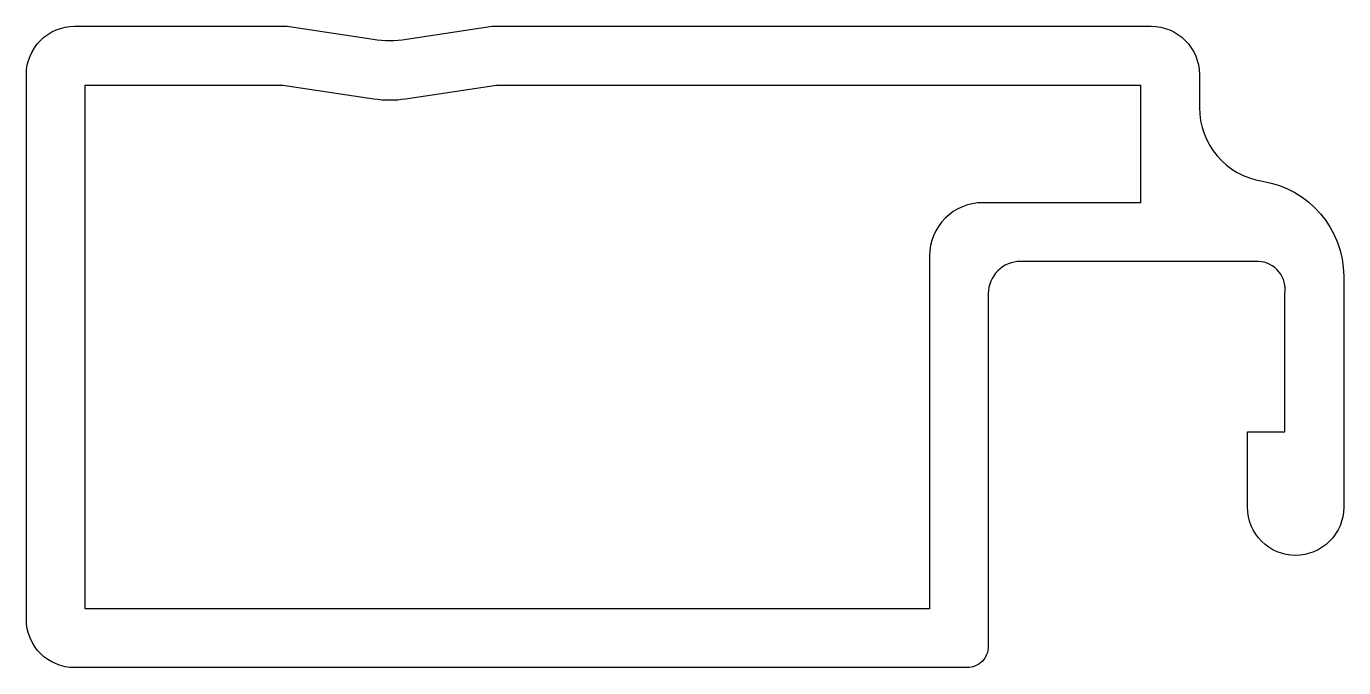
# Model space of a CAD drawing. Extents: x 353 to 377.7, y 218.4 to 230.4.
import ezdxf

# ---------------------------------------------------------------- set-up
doc = ezdxf.new("R2010")
doc.units = 0
doc.layers.get('0').update_dxf_attribs({"linetype": 'CONTINUOUS'})

msp = doc.modelspace()

# ---------------------------------------------------------------- linework, layer by layer
for points in [[(371.644, 225.988, 0.414214), (371.044, 225.388), (371.044, 218.788, -0.414214), (370.644, 218.388), (353.944, 218.388, -0.414214), (353.044, 219.288), (353.044, 229.488, -0.414214), (353.944, 230.388), (357.926, 230.388), (359.532, 230.147, 0.074583), (360.155, 230.147), (361.762, 230.388), (374.094, 230.388, -0.414214), (374.994, 229.488), (374.994, 228.871, 0.368973), (376.175, 227.488, -0.368973), (377.694, 225.711), (377.694, 221.388, -0.414214), (376.794, 220.488, -0.414214), (375.894, 221.388), (375.894, 222.8), (376.594, 222.8), (376.594, 225.379, 0.452998), (376.096, 225.988)], [(354.144, 219.488), (354.144, 229.288), (357.844, 229.288), (359.547, 229.032, 0.074583), (360.14, 229.032), (361.844, 229.288), (373.894, 229.288), (373.894, 227.088), (370.944, 227.088, 0.414214), (369.944, 226.088), (369.944, 219.488)]]:
    msp.add_lwpolyline(points, format="xyb", close=True)

doc.saveas('drawing.dxf')
